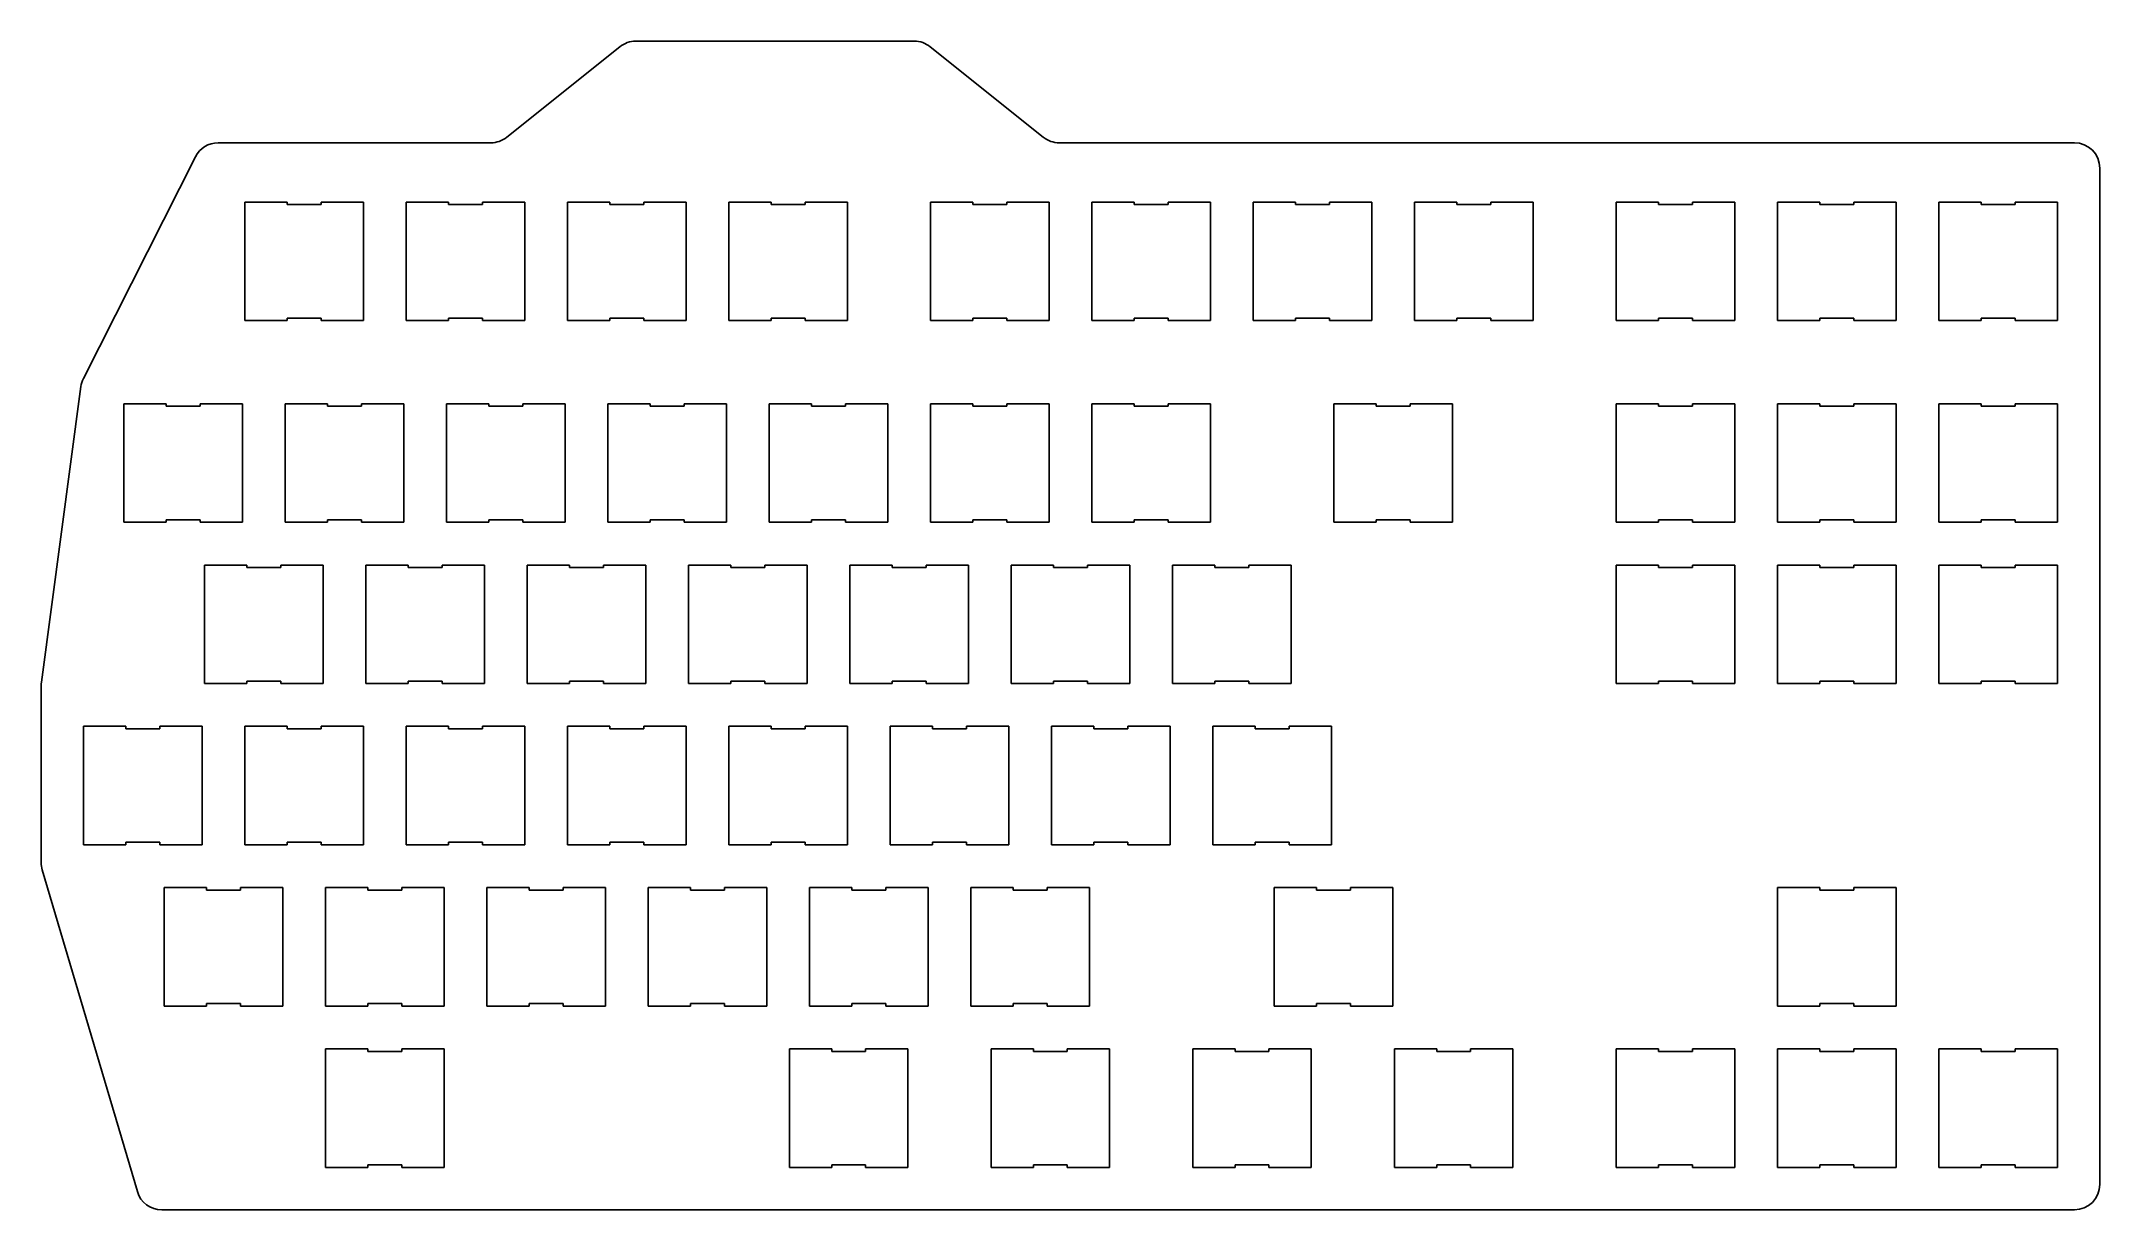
# Model space of a CAD drawing. Header units: millimetres. Extents: x 118 to 361, y -213 to -75.
import ezdxf

# ---------------------------------------------------------------- set-up
doc = ezdxf.new("R2010")
doc.units = ezdxf.units.MM

msp = doc.modelspace()

# ---------------------------------------------------------------- linework, layer by layer
for p, q in [((187.97734, -75.1875), (220.87266, -75.1875)), ((172.74674, -86.53011), (186.10326, -75.84489)), ((222.74674, -75.84489), (236.10326, -86.53011)), ((138.6707, -87.1875), (170.87266, -87.1875)), ((237.97734, -87.1875), (357.85, -87.1875)), ((122.76606, -115.02249), (135.99289, -88.83498)), ((360.85, -90.1875), (360.85, -210.2)), ((141.825, -108.1875), (141.825, -94.1875)), ((141.825, -94.1875), (146.825, -94.1875)), ((146.825, -94.1875), (146.825, -94.4875)), ((146.825, -94.4875), (150.825, -94.4875)), ((150.825, -94.4875), (150.825, -94.1875)), ((150.825, -94.1875), (155.825, -94.1875)), ((155.825, -94.1875), (155.825, -108.1875)), ((160.875, -108.1875), (160.875, -94.1875)), ((160.875, -94.1875), (165.875, -94.1875)), ((165.875, -94.1875), (165.875, -94.4875)), ((165.875, -94.4875), (169.875, -94.4875)), ((169.875, -94.4875), (169.875, -94.1875)), ((169.875, -94.1875), (174.875, -94.1875)), ((174.875, -94.1875), (174.875, -108.1875)), ((179.925, -108.1875), (179.925, -94.1875)), ((179.925, -94.1875), (184.925, -94.1875)), ((184.925, -94.1875), (184.925, -94.4875)), ((184.925, -94.4875), (188.925, -94.4875)), ((188.925, -94.4875), (188.925, -94.1875)), ((188.925, -94.1875), (193.925, -94.1875)), ((193.925, -94.1875), (193.925, -108.1875)), ((198.975, -108.1875), (198.975, -94.1875)), ((198.975, -94.1875), (203.975, -94.1875)), ((203.975, -94.1875), (203.975, -94.4875)), ((203.975, -94.4875), (207.975, -94.4875)), ((207.975, -94.4875), (207.975, -94.1875)), ((207.975, -94.1875), (212.975, -94.1875)), ((212.975, -94.1875), (212.975, -108.1875)), ((222.7875, -108.1875), (222.7875, -94.1875)), ((222.7875, -94.1875), (227.7875, -94.1875)), ((227.7875, -94.1875), (227.7875, -94.4875)), ((227.7875, -94.4875), (231.7875, -94.4875)), ((231.7875, -94.4875), (231.7875, -94.1875)), ((231.7875, -94.1875), (236.7875, -94.1875)), ((236.7875, -94.1875), (236.7875, -108.1875)), ((241.8375, -108.1875), (241.8375, -94.1875)), ((241.8375, -94.1875), (246.8375, -94.1875)), ((246.8375, -94.1875), (246.8375, -94.4875)), ((246.8375, -94.4875), (250.8375, -94.4875)), ((250.8375, -94.4875), (250.8375, -94.1875)), ((250.8375, -94.1875), (255.8375, -94.1875)), ((255.8375, -94.1875), (255.8375, -108.1875)), ((260.8875, -108.1875), (260.8875, -94.1875)), ((260.8875, -94.1875), (265.8875, -94.1875)), ((265.8875, -94.1875), (265.8875, -94.4875)), ((265.8875, -94.4875), (269.8875, -94.4875)), ((269.8875, -94.4875), (269.8875, -94.1875)), ((269.8875, -94.1875), (274.8875, -94.1875)), ((274.8875, -94.1875), (274.8875, -108.1875)), ((279.9375, -108.1875), (279.9375, -94.1875)), ((279.9375, -94.1875), (284.9375, -94.1875)), ((284.9375, -94.1875), (284.9375, -94.4875)), ((284.9375, -94.4875), (288.9375, -94.4875)), ((288.9375, -94.4875), (288.9375, -94.1875)), ((288.9375, -94.1875), (293.9375, -94.1875)), ((293.9375, -94.1875), (293.9375, -108.1875)), ((303.75, -108.1875), (303.75, -94.1875)), ((303.75, -94.1875), (308.75, -94.1875)), ((308.75, -94.1875), (308.75, -94.4875)), ((308.75, -94.4875), (312.75, -94.4875)), ((312.75, -94.4875), (312.75, -94.1875)), ((312.75, -94.1875), (317.75, -94.1875)), ((317.75, -94.1875), (317.75, -108.1875)), ((322.8, -108.1875), (322.8, -94.1875)), ((322.8, -94.1875), (327.8, -94.1875)), ((327.8, -94.1875), (327.8, -94.4875)), ((327.8, -94.4875), (331.8, -94.4875)), ((331.8, -94.4875), (331.8, -94.1875)), ((331.8, -94.1875), (336.8, -94.1875)), ((336.8, -94.1875), (336.8, -108.1875)), ((341.85, -108.1875), (341.85, -94.1875)), ((341.85, -94.1875), (346.85, -94.1875)), ((346.85, -94.1875), (346.85, -94.4875)), ((346.85, -94.4875), (350.85, -94.4875)), ((350.85, -94.4875), (350.85, -94.1875)), ((350.85, -94.1875), (355.85, -94.1875)), ((355.85, -94.1875), (355.85, -108.1875)), ((146.825, -108.1875), (141.825, -108.1875)), ((150.825, -107.8875), (146.825, -107.8875)), ((146.825, -107.8875), (146.825, -108.1875)), ((150.825, -108.1875), (150.825, -107.8875)), ((155.825, -108.1875), (150.825, -108.1875)), ((165.875, -108.1875), (160.875, -108.1875)), ((169.875, -107.8875), (165.875, -107.8875)), ((165.875, -107.8875), (165.875, -108.1875)), ((169.875, -108.1875), (169.875, -107.8875)), ((174.875, -108.1875), (169.875, -108.1875)), ((184.925, -108.1875), (179.925, -108.1875)), ((188.925, -107.8875), (184.925, -107.8875)), ((184.925, -107.8875), (184.925, -108.1875)), ((188.925, -108.1875), (188.925, -107.8875)), ((193.925, -108.1875), (188.925, -108.1875)), ((203.975, -108.1875), (198.975, -108.1875)), ((207.975, -107.8875), (203.975, -107.8875)), ((203.975, -107.8875), (203.975, -108.1875)), ((207.975, -108.1875), (207.975, -107.8875)), ((212.975, -108.1875), (207.975, -108.1875)), ((227.7875, -108.1875), (222.7875, -108.1875)), ((231.7875, -107.8875), (227.7875, -107.8875)), ((227.7875, -107.8875), (227.7875, -108.1875)), ((231.7875, -108.1875), (231.7875, -107.8875)), ((236.7875, -108.1875), (231.7875, -108.1875)), ((246.8375, -108.1875), (241.8375, -108.1875)), ((250.8375, -107.8875), (246.8375, -107.8875)), ((246.8375, -107.8875), (246.8375, -108.1875)), ((250.8375, -108.1875), (250.8375, -107.8875)), ((255.8375, -108.1875), (250.8375, -108.1875)), ((265.8875, -108.1875), (260.8875, -108.1875)), ((269.8875, -107.8875), (265.8875, -107.8875)), ((265.8875, -107.8875), (265.8875, -108.1875)), ((269.8875, -108.1875), (269.8875, -107.8875)), ((274.8875, -108.1875), (269.8875, -108.1875)), ((284.9375, -108.1875), (279.9375, -108.1875)), ((288.9375, -107.8875), (284.9375, -107.8875)), ((284.9375, -107.8875), (284.9375, -108.1875)), ((288.9375, -108.1875), (288.9375, -107.8875)), ((293.9375, -108.1875), (288.9375, -108.1875)), ((308.75, -108.1875), (303.75, -108.1875)), ((312.75, -107.8875), (308.75, -107.8875)), ((308.75, -107.8875), (308.75, -108.1875)), ((312.75, -108.1875), (312.75, -107.8875)), ((317.75, -108.1875), (312.75, -108.1875)), ((327.8, -108.1875), (322.8, -108.1875)), ((331.8, -107.8875), (327.8, -107.8875)), ((327.8, -107.8875), (327.8, -108.1875)), ((331.8, -108.1875), (331.8, -107.8875)), ((336.8, -108.1875), (331.8, -108.1875)), ((346.85, -108.1875), (341.85, -108.1875)), ((350.85, -107.8875), (346.85, -107.8875)), ((346.85, -107.8875), (346.85, -108.1875)), ((350.85, -108.1875), (350.85, -107.8875)), ((355.85, -108.1875), (350.85, -108.1875)), ((117.80145, -150.90212), (122.47033, -115.97749)), ((127.5375, -132), (127.5375, -118)), ((127.5375, -118), (132.5375, -118)), ((132.5375, -118), (132.5375, -118.3)), ((132.5375, -118.3), (136.5375, -118.3)), ((136.5375, -118.3), (136.5375, -118)), ((136.5375, -118), (141.5375, -118)), ((141.5375, -118), (141.5375, -132)), ((146.5875, -132), (146.5875, -118)), ((146.5875, -118), (151.5875, -118)), ((151.5875, -118), (151.5875, -118.3)), ((151.5875, -118.3), (155.5875, -118.3)), ((155.5875, -118.3), (155.5875, -118)), ((155.5875, -118), (160.5875, -118)), ((160.5875, -118), (160.5875, -132)), ((165.6375, -132), (165.6375, -118)), ((165.6375, -118), (170.6375, -118)), ((170.6375, -118), (170.6375, -118.3)), ((170.6375, -118.3), (174.6375, -118.3)), ((174.6375, -118.3), (174.6375, -118)), ((174.6375, -118), (179.6375, -118)), ((179.6375, -118), (179.6375, -132)), ((184.6875, -132), (184.6875, -118)), ((184.6875, -118), (189.6875, -118)), ((189.6875, -118), (189.6875, -118.3)), ((189.6875, -118.3), (193.6875, -118.3)), ((193.6875, -118.3), (193.6875, -118)), ((193.6875, -118), (198.6875, -118)), ((198.6875, -118), (198.6875, -132)), ((203.7375, -132), (203.7375, -118)), ((203.7375, -118), (208.7375, -118)), ((208.7375, -118), (208.7375, -118.3)), ((208.7375, -118.3), (212.7375, -118.3)), ((212.7375, -118.3), (212.7375, -118)), ((212.7375, -118), (217.7375, -118)), ((217.7375, -118), (217.7375, -132)), ((222.7875, -132), (222.7875, -118)), ((222.7875, -118), (227.7875, -118)), ((227.7875, -118), (227.7875, -118.3)), ((227.7875, -118.3), (231.7875, -118.3)), ((231.7875, -118.3), (231.7875, -118)), ((231.7875, -118), (236.7875, -118)), ((236.7875, -118), (236.7875, -132)), ((241.8375, -132), (241.8375, -118)), ((241.8375, -118), (246.8375, -118)), ((246.8375, -118), (246.8375, -118.3)), ((246.8375, -118.3), (250.8375, -118.3)), ((250.8375, -118.3), (250.8375, -118)), ((250.8375, -118), (255.8375, -118)), ((255.8375, -118), (255.8375, -132)), ((270.4125, -132), (270.4125, -118)), ((270.4125, -118), (275.4125, -118)), ((275.4125, -118), (275.4125, -118.3)), ((275.4125, -118.3), (279.4125, -118.3)), ((279.4125, -118.3), (279.4125, -118)), ((279.4125, -118), (284.4125, -118)), ((284.4125, -118), (284.4125, -132)), ((303.75, -132), (303.75, -118)), ((303.75, -118), (308.75, -118)), ((308.75, -118), (308.75, -118.3)), ((308.75, -118.3), (312.75, -118.3)), ((312.75, -118.3), (312.75, -118)), ((312.75, -118), (317.75, -118)), ((317.75, -118), (317.75, -132)), ((322.8, -132), (322.8, -118)), ((322.8, -118), (327.8, -118)), ((327.8, -118), (327.8, -118.3)), ((327.8, -118.3), (331.8, -118.3)), ((331.8, -118.3), (331.8, -118)), ((331.8, -118), (336.8, -118)), ((336.8, -118), (336.8, -132)), ((341.85, -132), (341.85, -118)), ((341.85, -118), (346.85, -118)), ((346.85, -118), (346.85, -118.3)), ((346.85, -118.3), (350.85, -118.3)), ((350.85, -118.3), (350.85, -118)), ((350.85, -118), (355.85, -118)), ((355.85, -118), (355.85, -132)), ((132.5375, -132), (127.5375, -132)), ((136.5375, -131.7), (132.5375, -131.7)), ((132.5375, -131.7), (132.5375, -132)), ((136.5375, -132), (136.5375, -131.7)), ((141.5375, -132), (136.5375, -132)), ((151.5875, -132), (146.5875, -132)), ((155.5875, -131.7), (151.5875, -131.7)), ((151.5875, -131.7), (151.5875, -132)), ((155.5875, -132), (155.5875, -131.7)), ((160.5875, -132), (155.5875, -132)), ((170.6375, -132), (165.6375, -132)), ((174.6375, -131.7), (170.6375, -131.7)), ((170.6375, -131.7), (170.6375, -132)), ((174.6375, -132), (174.6375, -131.7)), ((179.6375, -132), (174.6375, -132)), ((189.6875, -132), (184.6875, -132)), ((193.6875, -131.7), (189.6875, -131.7)), ((189.6875, -131.7), (189.6875, -132)), ((193.6875, -132), (193.6875, -131.7)), ((198.6875, -132), (193.6875, -132)), ((208.7375, -132), (203.7375, -132)), ((212.7375, -131.7), (208.7375, -131.7)), ((208.7375, -131.7), (208.7375, -132)), ((212.7375, -132), (212.7375, -131.7)), ((217.7375, -132), (212.7375, -132)), ((227.7875, -132), (222.7875, -132)), ((231.7875, -131.7), (227.7875, -131.7)), ((227.7875, -131.7), (227.7875, -132)), ((231.7875, -132), (231.7875, -131.7)), ((236.7875, -132), (231.7875, -132)), ((246.8375, -132), (241.8375, -132)), ((250.8375, -131.7), (246.8375, -131.7)), ((246.8375, -131.7), (246.8375, -132)), ((250.8375, -132), (250.8375, -131.7)), ((255.8375, -132), (250.8375, -132)), ((275.4125, -132), (270.4125, -132)), ((279.4125, -131.7), (275.4125, -131.7)), ((275.4125, -131.7), (275.4125, -132)), ((279.4125, -132), (279.4125, -131.7)), ((284.4125, -132), (279.4125, -132)), ((308.75, -132), (303.75, -132)), ((312.75, -131.7), (308.75, -131.7)), ((308.75, -131.7), (308.75, -132)), ((312.75, -132), (312.75, -131.7)), ((317.75, -132), (312.75, -132)), ((327.8, -132), (322.8, -132)), ((331.8, -131.7), (327.8, -131.7)), ((327.8, -131.7), (327.8, -132)), ((331.8, -132), (331.8, -131.7)), ((336.8, -132), (331.8, -132)), ((346.85, -132), (341.85, -132)), ((350.85, -131.7), (346.85, -131.7)), ((346.85, -131.7), (346.85, -132)), ((350.85, -132), (350.85, -131.7)), ((355.85, -132), (350.85, -132)), ((137.0625, -151.05), (137.0625, -137.05)), ((137.0625, -137.05), (142.0625, -137.05)), ((142.0625, -137.05), (142.0625, -137.35)), ((142.0625, -137.35), (146.0625, -137.35)), ((146.0625, -137.35), (146.0625, -137.05)), ((146.0625, -137.05), (151.0625, -137.05)), ((151.0625, -137.05), (151.0625, -151.05)), ((156.1125, -151.05), (156.1125, -137.05)), ((156.1125, -137.05), (161.1125, -137.05)), ((161.1125, -137.05), (161.1125, -137.35)), ((161.1125, -137.35), (165.1125, -137.35)), ((165.1125, -137.35), (165.1125, -137.05)), ((165.1125, -137.05), (170.1125, -137.05)), ((170.1125, -137.05), (170.1125, -151.05)), ((175.1625, -151.05), (175.1625, -137.05)), ((175.1625, -137.05), (180.1625, -137.05)), ((180.1625, -137.05), (180.1625, -137.35)), ((180.1625, -137.35), (184.1625, -137.35)), ((184.1625, -137.35), (184.1625, -137.05)), ((184.1625, -137.05), (189.1625, -137.05)), ((189.1625, -137.05), (189.1625, -151.05)), ((194.2125, -151.05), (194.2125, -137.05)), ((194.2125, -137.05), (199.2125, -137.05)), ((199.2125, -137.05), (199.2125, -137.35)), ((199.2125, -137.35), (203.2125, -137.35)), ((203.2125, -137.35), (203.2125, -137.05)), ((203.2125, -137.05), (208.2125, -137.05)), ((208.2125, -137.05), (208.2125, -151.05)), ((213.2625, -151.05), (213.2625, -137.05)), ((213.2625, -137.05), (218.2625, -137.05)), ((218.2625, -137.05), (218.2625, -137.35)), ((218.2625, -137.35), (222.2625, -137.35)), ((222.2625, -137.35), (222.2625, -137.05)), ((222.2625, -137.05), (227.2625, -137.05)), ((227.2625, -137.05), (227.2625, -151.05)), ((232.3125, -151.05), (232.3125, -137.05)), ((232.3125, -137.05), (237.3125, -137.05)), ((237.3125, -137.05), (237.3125, -137.35)), ((237.3125, -137.35), (241.3125, -137.35)), ((241.3125, -137.35), (241.3125, -137.05)), ((241.3125, -137.05), (246.3125, -137.05)), ((246.3125, -137.05), (246.3125, -151.05)), ((251.3625, -151.05), (251.3625, -137.05)), ((251.3625, -137.05), (256.3625, -137.05)), ((256.3625, -137.05), (256.3625, -137.35)), ((256.3625, -137.35), (260.3625, -137.35)), ((260.3625, -137.35), (260.3625, -137.05)), ((260.3625, -137.05), (265.3625, -137.05)), ((265.3625, -137.05), (265.3625, -151.05)), ((303.75, -151.05), (303.75, -137.05)), ((303.75, -137.05), (308.75, -137.05)), ((308.75, -137.05), (308.75, -137.35)), ((308.75, -137.35), (312.75, -137.35)), ((312.75, -137.35), (312.75, -137.05)), ((312.75, -137.05), (317.75, -137.05)), ((317.75, -137.05), (317.75, -151.05)), ((322.8, -151.05), (322.8, -137.05)), ((322.8, -137.05), (327.8, -137.05)), ((327.8, -137.05), (327.8, -137.35)), ((327.8, -137.35), (331.8, -137.35)), ((331.8, -137.35), (331.8, -137.05)), ((331.8, -137.05), (336.8, -137.05)), ((336.8, -137.05), (336.8, -151.05)), ((341.85, -151.05), (341.85, -137.05)), ((341.85, -137.05), (346.85, -137.05)), ((346.85, -137.05), (346.85, -137.35)), ((346.85, -137.35), (350.85, -137.35)), ((350.85, -137.35), (350.85, -137.05)), ((350.85, -137.05), (355.85, -137.05)), ((355.85, -137.05), (355.85, -151.05)), ((117.775, -172.19068), (117.775, -151.29964)), ((142.0625, -151.05), (137.0625, -151.05)), ((146.0625, -150.75), (142.0625, -150.75)), ((142.0625, -150.75), (142.0625, -151.05)), ((146.0625, -151.05), (146.0625, -150.75)), ((151.0625, -151.05), (146.0625, -151.05)), ((161.1125, -151.05), (156.1125, -151.05)), ((165.1125, -150.75), (161.1125, -150.75)), ((161.1125, -150.75), (161.1125, -151.05)), ((165.1125, -151.05), (165.1125, -150.75)), ((170.1125, -151.05), (165.1125, -151.05)), ((180.1625, -151.05), (175.1625, -151.05)), ((184.1625, -150.75), (180.1625, -150.75)), ((180.1625, -150.75), (180.1625, -151.05)), ((184.1625, -151.05), (184.1625, -150.75)), ((189.1625, -151.05), (184.1625, -151.05)), ((199.2125, -151.05), (194.2125, -151.05)), ((203.2125, -150.75), (199.2125, -150.75)), ((199.2125, -150.75), (199.2125, -151.05)), ((203.2125, -151.05), (203.2125, -150.75)), ((208.2125, -151.05), (203.2125, -151.05)), ((218.2625, -151.05), (213.2625, -151.05)), ((222.2625, -150.75), (218.2625, -150.75)), ((218.2625, -150.75), (218.2625, -151.05)), ((222.2625, -151.05), (222.2625, -150.75)), ((227.2625, -151.05), (222.2625, -151.05)), ((237.3125, -151.05), (232.3125, -151.05)), ((241.3125, -150.75), (237.3125, -150.75)), ((237.3125, -150.75), (237.3125, -151.05)), ((241.3125, -151.05), (241.3125, -150.75)), ((246.3125, -151.05), (241.3125, -151.05)), ((256.3625, -151.05), (251.3625, -151.05)), ((260.3625, -150.75), (256.3625, -150.75)), ((256.3625, -150.75), (256.3625, -151.05)), ((260.3625, -151.05), (260.3625, -150.75)), ((265.3625, -151.05), (260.3625, -151.05)), ((308.75, -151.05), (303.75, -151.05)), ((312.75, -150.75), (308.75, -150.75)), ((308.75, -150.75), (308.75, -151.05)), ((312.75, -151.05), (312.75, -150.75)), ((317.75, -151.05), (312.75, -151.05)), ((327.8, -151.05), (322.8, -151.05)), ((331.8, -150.75), (327.8, -150.75)), ((327.8, -150.75), (327.8, -151.05)), ((331.8, -151.05), (331.8, -150.75)), ((336.8, -151.05), (331.8, -151.05)), ((346.85, -151.05), (341.85, -151.05)), ((350.85, -150.75), (346.85, -150.75)), ((346.85, -150.75), (346.85, -151.05)), ((350.85, -151.05), (350.85, -150.75)), ((355.85, -151.05), (350.85, -151.05)), ((122.775, -170.1), (122.775, -156.1)), ((122.775, -156.1), (127.775, -156.1)), ((127.775, -156.1), (127.775, -156.4)), ((127.775, -156.4), (131.775, -156.4)), ((131.775, -156.4), (131.775, -156.1)), ((131.775, -156.1), (136.775, -156.1)), ((136.775, -156.1), (136.775, -170.1)), ((141.825, -170.1), (141.825, -156.1)), ((141.825, -156.1), (146.825, -156.1)), ((146.825, -156.1), (146.825, -156.4)), ((146.825, -156.4), (150.825, -156.4)), ((150.825, -156.4), (150.825, -156.1)), ((150.825, -156.1), (155.825, -156.1)), ((155.825, -156.1), (155.825, -170.1)), ((160.875, -170.1), (160.875, -156.1)), ((160.875, -156.1), (165.875, -156.1)), ((165.875, -156.1), (165.875, -156.4)), ((165.875, -156.4), (169.875, -156.4)), ((169.875, -156.4), (169.875, -156.1)), ((169.875, -156.1), (174.875, -156.1)), ((174.875, -156.1), (174.875, -170.1)), ((179.925, -170.1), (179.925, -156.1)), ((179.925, -156.1), (184.925, -156.1)), ((184.925, -156.1), (184.925, -156.4)), ((184.925, -156.4), (188.925, -156.4)), ((188.925, -156.4), (188.925, -156.1)), ((188.925, -156.1), (193.925, -156.1)), ((193.925, -156.1), (193.925, -170.1)), ((198.975, -170.1), (198.975, -156.1)), ((198.975, -156.1), (203.975, -156.1)), ((203.975, -156.1), (203.975, -156.4)), ((203.975, -156.4), (207.975, -156.4)), ((207.975, -156.4), (207.975, -156.1)), ((207.975, -156.1), (212.975, -156.1)), ((212.975, -156.1), (212.975, -170.1)), ((218.025, -170.1), (218.025, -156.1)), ((218.025, -156.1), (223.025, -156.1)), ((223.025, -156.1), (223.025, -156.4)), ((223.025, -156.4), (227.025, -156.4)), ((227.025, -156.4), (227.025, -156.1)), ((227.025, -156.1), (232.025, -156.1)), ((232.025, -156.1), (232.025, -170.1)), ((237.075, -170.1), (237.075, -156.1)), ((237.075, -156.1), (242.075, -156.1)), ((242.075, -156.1), (242.075, -156.4)), ((242.075, -156.4), (246.075, -156.4)), ((246.075, -156.4), (246.075, -156.1)), ((246.075, -156.1), (251.075, -156.1)), ((251.075, -156.1), (251.075, -170.1)), ((256.125, -170.1), (256.125, -156.1)), ((256.125, -156.1), (261.125, -156.1)), ((261.125, -156.1), (261.125, -156.4)), ((261.125, -156.4), (265.125, -156.4)), ((265.125, -156.4), (265.125, -156.1)), ((265.125, -156.1), (270.125, -156.1)), ((270.125, -156.1), (270.125, -170.1)), ((127.775, -170.1), (122.775, -170.1)), ((131.775, -169.8), (127.775, -169.8)), ((127.775, -169.8), (127.775, -170.1)), ((131.775, -170.1), (131.775, -169.8)), ((136.775, -170.1), (131.775, -170.1)), ((146.825, -170.1), (141.825, -170.1)), ((150.825, -169.8), (146.825, -169.8)), ((146.825, -169.8), (146.825, -170.1)), ((150.825, -170.1), (150.825, -169.8)), ((155.825, -170.1), (150.825, -170.1)), ((165.875, -170.1), (160.875, -170.1)), ((169.875, -169.8), (165.875, -169.8)), ((165.875, -169.8), (165.875, -170.1)), ((169.875, -170.1), (169.875, -169.8)), ((174.875, -170.1), (169.875, -170.1)), ((184.925, -170.1), (179.925, -170.1)), ((188.925, -169.8), (184.925, -169.8)), ((184.925, -169.8), (184.925, -170.1)), ((188.925, -170.1), (188.925, -169.8)), ((193.925, -170.1), (188.925, -170.1)), ((203.975, -170.1), (198.975, -170.1)), ((207.975, -169.8), (203.975, -169.8)), ((203.975, -169.8), (203.975, -170.1)), ((207.975, -170.1), (207.975, -169.8)), ((212.975, -170.1), (207.975, -170.1)), ((223.025, -170.1), (218.025, -170.1)), ((227.025, -169.8), (223.025, -169.8)), ((223.025, -169.8), (223.025, -170.1)), ((227.025, -170.1), (227.025, -169.8)), ((232.025, -170.1), (227.025, -170.1)), ((242.075, -170.1), (237.075, -170.1)), ((246.075, -169.8), (242.075, -169.8)), ((242.075, -169.8), (242.075, -170.1)), ((246.075, -170.1), (246.075, -169.8)), ((251.075, -170.1), (246.075, -170.1)), ((261.125, -170.1), (256.125, -170.1)), ((265.125, -169.8), (261.125, -169.8)), ((261.125, -169.8), (261.125, -170.1)), ((265.125, -170.1), (265.125, -169.8)), ((270.125, -170.1), (265.125, -170.1)), ((129.13938, -211.05082), (117.89818, -173.04149)), ((132.3, -189.15), (132.3, -175.15)), ((132.3, -175.15), (137.3, -175.15)), ((137.3, -175.15), (137.3, -175.45)), ((137.3, -175.45), (141.3, -175.45)), ((141.3, -175.45), (141.3, -175.15)), ((141.3, -175.15), (146.3, -175.15)), ((146.3, -175.15), (146.3, -189.15)), ((151.35, -189.15), (151.35, -175.15)), ((151.35, -175.15), (156.35, -175.15)), ((156.35, -175.15), (156.35, -175.45)), ((156.35, -175.45), (160.35, -175.45)), ((160.35, -175.45), (160.35, -175.15)), ((160.35, -175.15), (165.35, -175.15)), ((165.35, -175.15), (165.35, -189.15)), ((170.4, -189.15), (170.4, -175.15)), ((170.4, -175.15), (175.4, -175.15)), ((175.4, -175.15), (175.4, -175.45)), ((175.4, -175.45), (179.4, -175.45)), ((179.4, -175.45), (179.4, -175.15)), ((179.4, -175.15), (184.4, -175.15)), ((184.4, -175.15), (184.4, -189.15)), ((189.45, -189.15), (189.45, -175.15)), ((189.45, -175.15), (194.45, -175.15)), ((194.45, -175.15), (194.45, -175.45)), ((194.45, -175.45), (198.45, -175.45)), ((198.45, -175.45), (198.45, -175.15)), ((198.45, -175.15), (203.45, -175.15)), ((203.45, -175.15), (203.45, -189.15)), ((208.5, -189.15), (208.5, -175.15)), ((208.5, -175.15), (213.5, -175.15)), ((213.5, -175.15), (213.5, -175.45)), ((213.5, -175.45), (217.5, -175.45)), ((217.5, -175.45), (217.5, -175.15)), ((217.5, -175.15), (222.5, -175.15)), ((222.5, -175.15), (222.5, -189.15)), ((227.55, -189.15), (227.55, -175.15)), ((227.55, -175.15), (232.55, -175.15)), ((232.55, -175.15), (232.55, -175.45)), ((232.55, -175.45), (236.55, -175.45)), ((236.55, -175.45), (236.55, -175.15)), ((236.55, -175.15), (241.55, -175.15)), ((241.55, -175.15), (241.55, -189.15)), ((263.364, -189.15), (263.364, -175.15)), ((263.364, -175.15), (268.364, -175.15)), ((268.364, -175.15), (268.364, -175.45)), ((268.364, -175.45), (272.364, -175.45)), ((272.364, -175.45), (272.364, -175.15)), ((272.364, -175.15), (277.364, -175.15)), ((277.364, -175.15), (277.364, -189.15)), ((322.8, -189.15), (322.8, -175.15)), ((322.8, -175.15), (327.8, -175.15)), ((327.8, -175.15), (327.8, -175.45)), ((327.8, -175.45), (331.8, -175.45)), ((331.8, -175.45), (331.8, -175.15)), ((331.8, -175.15), (336.8, -175.15)), ((336.8, -175.15), (336.8, -189.15)), ((137.3, -189.15), (132.3, -189.15)), ((141.3, -188.85), (137.3, -188.85)), ((137.3, -188.85), (137.3, -189.15)), ((141.3, -189.15), (141.3, -188.85)), ((146.3, -189.15), (141.3, -189.15)), ((156.35, -189.15), (151.35, -189.15)), ((160.35, -188.85), (156.35, -188.85)), ((156.35, -188.85), (156.35, -189.15)), ((160.35, -189.15), (160.35, -188.85)), ((165.35, -189.15), (160.35, -189.15)), ((175.4, -189.15), (170.4, -189.15)), ((179.4, -188.85), (175.4, -188.85)), ((175.4, -188.85), (175.4, -189.15)), ((179.4, -189.15), (179.4, -188.85)), ((184.4, -189.15), (179.4, -189.15)), ((194.45, -189.15), (189.45, -189.15)), ((198.45, -188.85), (194.45, -188.85)), ((194.45, -188.85), (194.45, -189.15)), ((198.45, -189.15), (198.45, -188.85)), ((203.45, -189.15), (198.45, -189.15)), ((213.5, -189.15), (208.5, -189.15)), ((217.5, -188.85), (213.5, -188.85)), ((213.5, -188.85), (213.5, -189.15)), ((217.5, -189.15), (217.5, -188.85)), ((222.5, -189.15), (217.5, -189.15)), ((232.55, -189.15), (227.55, -189.15)), ((236.55, -188.85), (232.55, -188.85)), ((232.55, -188.85), (232.55, -189.15)), ((236.55, -189.15), (236.55, -188.85)), ((241.55, -189.15), (236.55, -189.15)), ((268.364, -189.15), (263.364, -189.15)), ((272.364, -188.85), (268.364, -188.85)), ((268.364, -188.85), (268.364, -189.15)), ((272.364, -189.15), (272.364, -188.85)), ((277.364, -189.15), (272.364, -189.15)), ((327.8, -189.15), (322.8, -189.15)), ((331.8, -188.85), (327.8, -188.85)), ((327.8, -188.85), (327.8, -189.15)), ((331.8, -189.15), (331.8, -188.85)), ((336.8, -189.15), (331.8, -189.15)), ((151.35, -208.2), (151.35, -194.2)), ((151.35, -194.2), (156.35, -194.2)), ((156.35, -194.2), (156.35, -194.5)), ((160.35, -194.5), (160.35, -194.2)), ((160.35, -194.2), (165.35, -194.2)), ((165.35, -194.2), (165.35, -208.2)), ((206.11875, -208.2), (206.11875, -194.2)), ((206.11875, -194.2), (211.11875, -194.2)), ((211.11875, -194.2), (211.11875, -194.5)), ((215.11875, -194.5), (215.11875, -194.2)), ((215.11875, -194.2), (220.11875, -194.2)), ((220.11875, -194.2), (220.11875, -208.2)), ((229.93125, -208.2), (229.93125, -194.2)), ((229.93125, -194.2), (234.93125, -194.2)), ((234.93125, -194.2), (234.93125, -194.5)), ((238.93125, -194.5), (238.93125, -194.2)), ((238.93125, -194.2), (243.93125, -194.2)), ((243.93125, -194.2), (243.93125, -208.2)), ((253.74375, -208.2), (253.74375, -194.2)), ((253.74375, -194.2), (258.74375, -194.2)), ((258.74375, -194.2), (258.74375, -194.5)), ((262.74375, -194.5), (262.74375, -194.2)), ((262.74375, -194.2), (267.74375, -194.2)), ((267.74375, -194.2), (267.74375, -208.2)), ((277.55625, -208.2), (277.55625, -194.2)), ((277.55625, -194.2), (282.55625, -194.2)), ((282.55625, -194.2), (282.55625, -194.5)), ((286.55625, -194.5), (286.55625, -194.2)), ((286.55625, -194.2), (291.55625, -194.2)), ((291.55625, -194.2), (291.55625, -208.2)), ((303.75, -208.2), (303.75, -194.2)), ((303.75, -194.2), (308.75, -194.2)), ((308.75, -194.2), (308.75, -194.5)), ((312.75, -194.5), (312.75, -194.2)), ((312.75, -194.2), (317.75, -194.2)), ((317.75, -194.2), (317.75, -208.2)), ((322.8, -208.2), (322.8, -194.2)), ((322.8, -194.2), (327.8, -194.2)), ((327.8, -194.2), (327.8, -194.5)), ((331.8, -194.5), (331.8, -194.2)), ((331.8, -194.2), (336.8, -194.2)), ((336.8, -194.2), (336.8, -208.2)), ((341.85, -208.2), (341.85, -194.2)), ((341.85, -194.2), (346.85, -194.2)), ((346.85, -194.2), (346.85, -194.5)), ((350.85, -194.5), (350.85, -194.2)), ((350.85, -194.2), (355.85, -194.2)), ((355.85, -194.2), (355.85, -208.2)), ((156.35, -194.5), (160.35, -194.5)), ((211.11875, -194.5), (215.11875, -194.5)), ((234.93125, -194.5), (238.93125, -194.5)), ((258.74375, -194.5), (262.74375, -194.5)), ((282.55625, -194.5), (286.55625, -194.5)), ((308.75, -194.5), (312.75, -194.5)), ((327.8, -194.5), (331.8, -194.5)), ((346.85, -194.5), (350.85, -194.5)), ((156.35, -208.2), (151.35, -208.2)), ((160.35, -207.9), (156.35, -207.9)), ((156.35, -207.9), (156.35, -208.2)), ((160.35, -208.2), (160.35, -207.9)), ((165.35, -208.2), (160.35, -208.2)), ((211.11875, -208.2), (206.11875, -208.2)), ((215.11875, -207.9), (211.11875, -207.9)), ((211.11875, -207.9), (211.11875, -208.2)), ((215.11875, -208.2), (215.11875, -207.9)), ((220.11875, -208.2), (215.11875, -208.2)), ((234.93125, -208.2), (229.93125, -208.2)), ((238.93125, -207.9), (234.93125, -207.9)), ((234.93125, -207.9), (234.93125, -208.2)), ((238.93125, -208.2), (238.93125, -207.9)), ((243.93125, -208.2), (238.93125, -208.2)), ((258.74375, -208.2), (253.74375, -208.2)), ((262.74375, -207.9), (258.74375, -207.9)), ((258.74375, -207.9), (258.74375, -208.2)), ((262.74375, -208.2), (262.74375, -207.9)), ((267.74375, -208.2), (262.74375, -208.2)), ((282.55625, -208.2), (277.55625, -208.2)), ((286.55625, -207.9), (282.55625, -207.9)), ((282.55625, -207.9), (282.55625, -208.2)), ((286.55625, -208.2), (286.55625, -207.9)), ((291.55625, -208.2), (286.55625, -208.2)), ((308.75, -208.2), (303.75, -208.2)), ((312.75, -207.9), (308.75, -207.9)), ((308.75, -207.9), (308.75, -208.2)), ((312.75, -208.2), (312.75, -207.9)), ((317.75, -208.2), (312.75, -208.2)), ((327.8, -208.2), (322.8, -208.2)), ((331.8, -207.9), (327.8, -207.9)), ((327.8, -207.9), (327.8, -208.2)), ((331.8, -208.2), (331.8, -207.9)), ((336.8, -208.2), (331.8, -208.2)), ((346.85, -208.2), (341.85, -208.2)), ((350.85, -207.9), (346.85, -207.9)), ((346.85, -207.9), (346.85, -208.2)), ((350.85, -208.2), (350.85, -207.9)), ((355.85, -208.2), (350.85, -208.2)), ((357.85, -213.2), (132.01621, -213.2))]:
    msp.add_line(p, q)
for centre, start, end in [((187.97734, -78.1875), 90, 128.6598065), ((220.87266, -78.1875), 51.3401935, 90), ((138.6707, -90.1875), 90, 153.2024922), ((170.87266, -84.1875), 270, 308.6598065), ((237.97734, -84.1875), 231.3401935, 270), ((357.85, -90.1875), 0, 90), ((125.44387, -116.375), 153.2024922, 172.3856062), ((120.775, -151.29964), 172.3856062, 180), ((120.775, -172.19068), 180, 196.4755113), ((132.01621, -210.2), 196.4755113, 270), ((357.85, -210.2), 270, 0)]:
    msp.add_arc(centre, 3, start, end)

doc.saveas('drawing.dxf')
